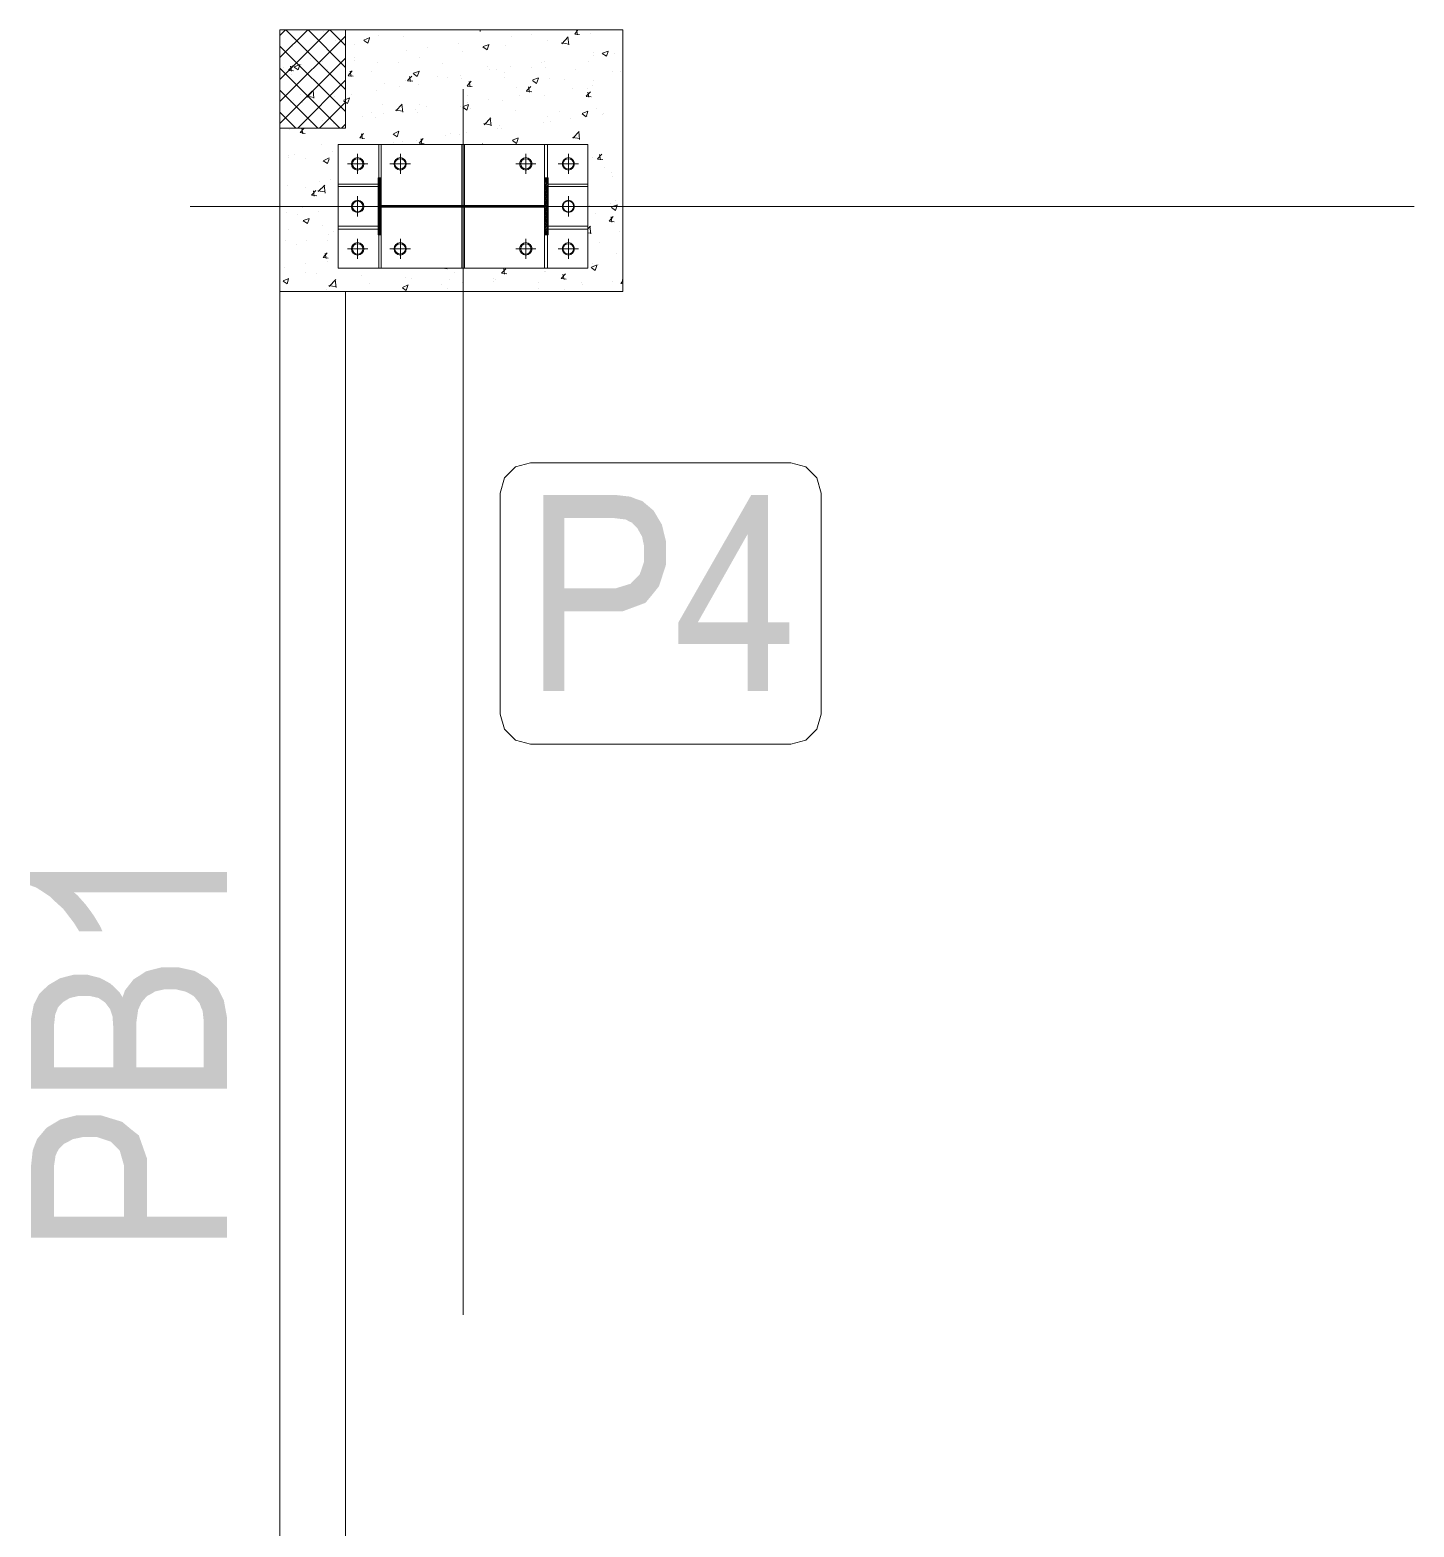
# Model space of a CAD drawing. Header units: millimetres. Extents: x 51.5 to 74.8, y 0.8 to 17.2.
# Drawn here: x 52.783 to 53.337, y 11.505 to 12.105 of the extents above; entities that cross this region are included whole.
import ezdxf

# ---------------------------------------------------------------- set-up
doc = ezdxf.new("R2010")
doc.units = ezdxf.units.MM
doc.layers.add('PDF_Geomertry', color=7, linetype='Continuous')
doc.layers.add('PDF_Solid Fills', color=7, linetype='Continuous')

msp = doc.modelspace()

# ---------------------------------------------------------------- hatches: boundary and pattern name
at = {"layer": 'PDF_Solid Fills', "transparency": 33554559}
h = msp.add_hatch(color=256, dxfattribs=at)
h.paths.add_polyline_path([(52.98871, 11.83995), (52.98871, 11.91842), (53.01301, 11.91842), (53.01732, 11.91842), (53.02357, 11.91772), (53.02565, 11.91689), (53.02843, 11.91592), (53.03288, 11.91217), (53.03454, 11.90939), (53.03621, 11.90661), (53.03788, 11.89981), (53.03788, 11.89578), (53.03788, 11.8905), (53.0351, 11.88189), (53.03246, 11.87856), (53.02968, 11.87522), (53.02038, 11.87175), (53.01371, 11.87175), (52.99718, 11.87175), (52.99718, 11.83995)])
h.paths.add_polyline_path([(52.99718, 11.88106), (53.01399, 11.88106), (53.01788, 11.88106), (53.02371, 11.88286), (53.02551, 11.88467), (53.02732, 11.88647), (53.02913, 11.89175), (53.02913, 11.89536), (53.02913, 11.89772), (53.02829, 11.90175), (53.02732, 11.90342), (53.02649, 11.90495), (53.02426, 11.90731), (53.02301, 11.90786), (53.02176, 11.90856), (53.01718, 11.90911), (53.01385, 11.90911), (52.99718, 11.90911)])
h = msp.add_hatch(color=256, dxfattribs=at)
h.paths.add_polyline_path([(53.07065, 11.83995), (53.07065, 11.8587), (53.04288, 11.8587), (53.04288, 11.86745), (53.07204, 11.91842), (53.07871, 11.91842), (53.07871, 11.86745), (53.08732, 11.86745), (53.08732, 11.8587), (53.07871, 11.8587), (53.07871, 11.83995)])
h.paths.add_polyline_path([(53.07065, 11.86745), (53.07065, 11.90286), (53.05065, 11.86745)])
msp.add_hatch(color=256, dxfattribs=at).paths.add_polyline_path([(52.86204, 11.76745), (52.86204, 11.75939), (52.80065, 11.75939), (52.80218, 11.75814), (52.80551, 11.75439), (52.80718, 11.75217), (52.80885, 11.74981), (52.81135, 11.74564), (52.81218, 11.7437), (52.80288, 11.7437), (52.80093, 11.74689), (52.79649, 11.75272), (52.79371, 11.75522), (52.79107, 11.75772), (52.78579, 11.7612), (52.78315, 11.76217), (52.78315, 11.76745)])
h = msp.add_hatch(color=256, dxfattribs=at)
h.paths.add_polyline_path([(52.86204, 11.68078), (52.78357, 11.68078), (52.78357, 11.70495), (52.78357, 11.70856), (52.78468, 11.71439), (52.78579, 11.71647), (52.7869, 11.7187), (52.79051, 11.72217), (52.79288, 11.72356), (52.79524, 11.72495), (52.80065, 11.72634), (52.80357, 11.72634), (52.80621, 11.72634), (52.81107, 11.72509), (52.81329, 11.72397), (52.81551, 11.72272), (52.81899, 11.71939), (52.82024, 11.71731), (52.82121, 11.72008), (52.82468, 11.72453), (52.82718, 11.72606), (52.82968, 11.72772), (52.83565, 11.72925), (52.83926, 11.72925), (52.84288, 11.72925), (52.84913, 11.72786), (52.85176, 11.72634), (52.8544, 11.72495), (52.85829, 11.72106), (52.85954, 11.71856), (52.86079, 11.7162), (52.86204, 11.70939), (52.86204, 11.70522)])
h.paths.add_polyline_path([(52.85274, 11.68925), (52.85274, 11.70522), (52.85274, 11.70786), (52.85232, 11.71189), (52.85176, 11.71314), (52.85107, 11.71495), (52.84885, 11.71772), (52.84718, 11.7187), (52.84565, 11.71953), (52.84163, 11.7205), (52.83926, 11.7205), (52.83704, 11.7205), (52.83329, 11.71967), (52.83176, 11.7187), (52.8301, 11.71786), (52.82788, 11.71536), (52.82718, 11.71384), (52.82649, 11.71231), (52.82579, 11.70745), (52.82579, 11.70411), (52.82579, 11.68925)])
h.paths.add_polyline_path([(52.81649, 11.68925), (52.81649, 11.70314), (52.81649, 11.70592), (52.81621, 11.70981), (52.81579, 11.71092), (52.81524, 11.71259), (52.81329, 11.71522), (52.81204, 11.71606), (52.81065, 11.71703), (52.80704, 11.71786), (52.80482, 11.71786), (52.80274, 11.71786), (52.79913, 11.71703), (52.79774, 11.7162), (52.79635, 11.71536), (52.7944, 11.71328), (52.79385, 11.71189), (52.79329, 11.7105), (52.79274, 11.70564), (52.79274, 11.70217), (52.79274, 11.68925)])
h = msp.add_hatch(color=256, dxfattribs=at)
h.paths.add_polyline_path([(52.86204, 11.62106), (52.78357, 11.62106), (52.78357, 11.64522), (52.78357, 11.64953), (52.78426, 11.65592), (52.78496, 11.65786), (52.78607, 11.66064), (52.78982, 11.66509), (52.7926, 11.66675), (52.79538, 11.66842), (52.80204, 11.67009), (52.80607, 11.67009), (52.81149, 11.67009), (52.8201, 11.66745), (52.82343, 11.66467), (52.82676, 11.66203), (52.8301, 11.65259), (52.8301, 11.64606), (52.8301, 11.62953), (52.86204, 11.62953)])
h.paths.add_polyline_path([(52.82079, 11.62953), (52.82079, 11.6462), (52.82079, 11.65009), (52.81913, 11.65592), (52.81732, 11.65772), (52.81551, 11.65953), (52.8101, 11.66134), (52.80649, 11.66134), (52.80426, 11.66134), (52.80024, 11.6605), (52.79857, 11.65953), (52.7969, 11.6587), (52.79468, 11.65647), (52.79399, 11.65522), (52.79343, 11.65397), (52.79274, 11.64939), (52.79274, 11.64606), (52.79274, 11.62953)])

# ---------------------------------------------------------------- linework, layer by layer
at = {"layer": 'PDF_Geomertry', "lineweight": 0}
for points in [[(52.90954, 12.10453), (52.88329, 12.10453), (52.88329, 12.06522), (52.90954, 12.06522), (52.90954, 12.10453)], [(52.88329, 11.99981), (52.88329, 12.10453), (53.02065, 12.10453), (53.02065, 11.99981), (52.88329, 11.99981)], [(52.88329, 12.10161), (52.88329, 12.10161), (52.88329, 12.10161)], [(52.88329, 12.10078), (52.88329, 12.10078), (52.88329, 12.10078), (52.88329, 12.10078)], [(52.88371, 12.10453), (52.88371, 12.10453), (52.88371, 12.10453)], [(52.89399, 12.10453), (52.89399, 12.10453), (52.89399, 12.10453), (52.89399, 12.10453)], [(52.90663, 12.10453), (52.90663, 12.10453), (52.90663, 12.10453)], [(52.91065, 12.10453), (52.91065, 12.10453), (52.91065, 12.10453), (52.91065, 12.10453)], [(52.92538, 12.10453), (52.92538, 12.10453), (52.92538, 12.10453)], [(52.92718, 12.10453), (52.92718, 12.10453), (52.92718, 12.10453), (52.92718, 12.10453)], [(52.92968, 12.10453), (52.92968, 12.10453), (52.92968, 12.10453)], [(52.9394, 12.10453), (52.9394, 12.10453), (52.9394, 12.10453)], [(52.94371, 12.10453), (52.94371, 12.10453), (52.94371, 12.10453), (52.94371, 12.10453)], [(52.95274, 12.10453), (52.95274, 12.10453), (52.95274, 12.10453), (52.95274, 12.10453)], [(52.96024, 12.10453), (52.96024, 12.10453), (52.96024, 12.10453), (52.96024, 12.10453)], [(52.97565, 12.10453), (52.97565, 12.10453), (52.97565, 12.10453), (52.97565, 12.10453)], [(52.9769, 12.10453), (52.9769, 12.10453), (52.9769, 12.10453), (52.9769, 12.10453)], [(52.98135, 12.10453), (52.98135, 12.10453), (52.98135, 12.10453)], [(52.99343, 12.10453), (52.99343, 12.10453), (52.99343, 12.10453), (52.99343, 12.10453)], [(52.99649, 12.10453), (52.99649, 12.10453), (52.99649, 12.10453)], [(52.99871, 12.10453), (52.99871, 12.10453), (52.99871, 12.10453), (52.99871, 12.10453)], [(53.00996, 12.10453), (53.00996, 12.10453), (53.00996, 12.10453), (53.00996, 12.10453)], [(53.02065, 12.09578), (53.02065, 12.09578), (53.02065, 12.09578)], [(52.88329, 12.08967), (52.88329, 12.08967), (52.88329, 12.08967)], [(52.88329, 12.0837), (52.88329, 12.0837), (52.88329, 12.0837), (52.88329, 12.0837)], [(53.02065, 12.08717), (53.02065, 12.08717), (53.02065, 12.08717)], [(53.02065, 12.08384), (53.02065, 12.08384), (53.02065, 12.08384)], [(52.88329, 12.07967), (52.88329, 12.07967), (52.88329, 12.07967)], [(52.88329, 12.07759), (52.88329, 12.07759), (52.88329, 12.07759)], [(52.88329, 12.06911), (52.88329, 12.06911), (52.88329, 12.06911), (52.88329, 12.06911)], [(52.88329, 12.06259), (52.88329, 12.06259), (52.88329, 12.06259)], [(52.90663, 12.00911), (53.00663, 12.00911), (53.00663, 12.0587), (52.90663, 12.0587), (52.90663, 12.00911)], [(52.90774, 12.0587), (52.90774, 12.0587), (52.90774, 12.0587), (52.90774, 12.0587)], [(52.92385, 12.04536), (52.92385, 12.0587), (52.92288, 12.0587), (52.92288, 12.04536), (52.92385, 12.04536)], [(52.94982, 12.0587), (52.94982, 12.0587), (52.94982, 12.0587)], [(52.95607, 12.03425), (52.95607, 12.0587), (52.95718, 12.0587), (52.95718, 12.03425), (52.95607, 12.03425)], [(52.96385, 12.0587), (52.96385, 12.0587), (52.96385, 12.0587), (52.96385, 12.0587)], [(52.98926, 12.04536), (52.98926, 12.0587), (52.99038, 12.0587), (52.99038, 12.04536), (52.98926, 12.04536)], [(52.99176, 12.0587), (52.99176, 12.0587), (52.99176, 12.0587)], [(53.00579, 12.0587), (53.00579, 12.0587), (53.00579, 12.0587)], [(53.00663, 12.058), (53.00663, 12.058), (53.00663, 12.058)], [(52.90663, 12.05425), (52.90663, 12.05425), (52.90663, 12.05425)], [(53.00663, 12.05509), (53.00663, 12.05509), (53.00663, 12.05509), (53.00663, 12.05509)], [(52.88329, 12.048), (52.88329, 12.048), (52.88329, 12.048)], [(53.00663, 12.04856), (53.00663, 12.04856), (53.00663, 12.04856), (53.00663, 12.04856)], [(53.00663, 12.04606), (53.00663, 12.04606), (53.00663, 12.04606)], [(52.88329, 12.04175), (52.88329, 12.04175), (52.88329, 12.04175)], [(52.88329, 12.04147), (52.88329, 12.04147), (52.88329, 12.04147), (52.88329, 12.04147)], [(52.90663, 12.04189), (52.9226, 12.04189), (52.9226, 12.04286), (52.90663, 12.04286), (52.90663, 12.04189)], [(52.92385, 12.02245), (52.9226, 12.02245), (52.9226, 12.04536), (52.92385, 12.04536), (52.92385, 12.02245)], [(52.98926, 12.02245), (52.99065, 12.02245), (52.99065, 12.04536), (52.98926, 12.04536), (52.98926, 12.02245)], [(53.00663, 12.04189), (52.99065, 12.04189), (52.99065, 12.04286), (53.00663, 12.04286), (53.00663, 12.04189)], [(53.00663, 12.04328), (53.00663, 12.04328), (53.00663, 12.04328)], [(52.88329, 12.03745), (52.88329, 12.03745), (52.88329, 12.03745), (52.88329, 12.03745)], [(52.92385, 12.03356), (52.98926, 12.03356), (52.98926, 12.03425), (52.92385, 12.03425), (52.92385, 12.03356)], [(52.95607, 12.03356), (52.95607, 12.00911), (52.95718, 12.00911), (52.95718, 12.03356), (52.95607, 12.03356)], [(53.00663, 12.03786), (53.00663, 12.03786), (53.00663, 12.03786), (53.00663, 12.03786)], [(53.00663, 12.03411), (53.00663, 12.03411), (53.00663, 12.03411)], [(53.00663, 12.03397), (53.00663, 12.03397), (53.00663, 12.03397)], [(53.02065, 12.03592), (53.02065, 12.03592), (53.02065, 12.03592)], [(52.88329, 12.02981), (52.88329, 12.02981), (52.88329, 12.02981)], [(52.90663, 12.03286), (52.90663, 12.03286), (52.90663, 12.03286)], [(53.00663, 12.03272), (53.00663, 12.03272), (53.00663, 12.03272), (53.00663, 12.03272)], [(52.88329, 12.02689), (52.88329, 12.02689), (52.88329, 12.02689), (52.88329, 12.02689)], [(52.90663, 12.02592), (52.9226, 12.02592), (52.9226, 12.02481), (52.90663, 12.02481), (52.90663, 12.02592)], [(52.90663, 12.02272), (52.90663, 12.02272), (52.90663, 12.02272)], [(52.92385, 12.02245), (52.92385, 12.00911), (52.92288, 12.00911), (52.92288, 12.02245), (52.92385, 12.02245)], [(52.98926, 12.02245), (52.98926, 12.00911), (52.99038, 12.00911), (52.99038, 12.02245), (52.98926, 12.02245)], [(53.00663, 12.02592), (52.99065, 12.02592), (52.99065, 12.02481), (53.00663, 12.02481), (53.00663, 12.02592)], [(53.00663, 12.02717), (53.00663, 12.02717), (53.00663, 12.02717), (53.00663, 12.02717)], [(53.00663, 12.02217), (53.00663, 12.02217), (53.00663, 12.02217), (53.00663, 12.02217)], [(53.00663, 12.02217), (53.00663, 12.02217), (53.00663, 12.02217), (53.00663, 12.02217)], [(52.88329, 12.0205), (52.88329, 12.0205), (52.88329, 12.0205)], [(52.88329, 12.01786), (52.88329, 12.01786), (52.88329, 12.01786), (52.88329, 12.01786)], [(52.88329, 12.01634), (52.88329, 12.01634), (52.88329, 12.01634)], [(53.00663, 12.01634), (53.00663, 12.01634), (53.00663, 12.01634), (53.00663, 12.01634)], [(53.00663, 12.01286), (53.00663, 12.01286), (53.00663, 12.01286), (53.00663, 12.01286)], [(53.00663, 12.01161), (53.00663, 12.01161), (53.00663, 12.01161)], [(52.88329, 12.00578), (52.88329, 12.00578), (52.88329, 12.00578), (52.88329, 12.00578)], [(52.91121, 12.00911), (52.91121, 12.00911), (52.91121, 12.00911)], [(52.91871, 12.00911), (52.91871, 12.00911), (52.91871, 12.00911), (52.91871, 12.00911)], [(52.92718, 12.00911), (52.92718, 12.00911), (52.92718, 12.00911)], [(52.92788, 12.00911), (52.92788, 12.00911), (52.92788, 12.00911)], [(52.94176, 12.00911), (52.94176, 12.00911), (52.94176, 12.00911), (52.94176, 12.00911)], [(52.9444, 12.00911), (52.9444, 12.00911), (52.9444, 12.00911)], [(52.96093, 12.00911), (52.96093, 12.00911), (52.96093, 12.00911)], [(52.96468, 12.00911), (52.96468, 12.00911), (52.96468, 12.00911), (52.96468, 12.00911)], [(52.97746, 12.00911), (52.97746, 12.00911), (52.97746, 12.00911)], [(52.98315, 12.00911), (52.98315, 12.00911), (52.98315, 12.00911)], [(52.98774, 12.00911), (52.98774, 12.00911), (52.98774, 12.00911), (52.98774, 12.00911)], [(52.99413, 12.00911), (52.99413, 12.00911), (52.99413, 12.00911)], [(52.99843, 12.00911), (52.99843, 12.00911), (52.99843, 12.00911)], [(52.88704, 11.99981), (52.88704, 11.99981), (52.88704, 11.99981)], [(52.90107, 11.99981), (52.90107, 11.99981), (52.90107, 11.99981)], [(52.9151, 11.99981), (52.9151, 11.99981), (52.9151, 11.99981), (52.9151, 11.99981)], [(52.92801, 11.99981), (52.92801, 11.99981), (52.92801, 11.99981)], [(52.94301, 11.99981), (52.94301, 11.99981), (52.94301, 11.99981)], [(52.9519, 11.99981), (52.9519, 11.99981), (52.9519, 11.99981)], [(52.95704, 11.99981), (52.95704, 11.99981), (52.95704, 11.99981), (52.95704, 11.99981)], [(52.97482, 11.99981), (52.97482, 11.99981), (52.97482, 11.99981)], [(52.99913, 11.99981), (52.99913, 11.99981), (52.99913, 11.99981)], [(53.01315, 11.99981), (53.01315, 11.99981), (53.01315, 11.99981), (53.01315, 11.99981)], [(53.01885, 11.99981), (53.01885, 11.99981), (53.01885, 11.99981)], [(52.98357, 11.9312), (53.08788, 11.9312), (53.09385, 11.92967), (53.09829, 11.92522), (53.09996, 11.91911), (53.09996, 11.83064), (53.09829, 11.82467), (53.09385, 11.82022), (53.08788, 11.8187), (52.98357, 11.8187), (52.9776, 11.82022), (52.97315, 11.82467), (52.97149, 11.83064), (52.97149, 11.91911), (52.97315, 11.92522), (52.9776, 11.92967), (52.98357, 11.9312)]]:
    msp.add_lwpolyline(points, close=True, dxfattribs=at)
for points in [[(52.90315, 12.10453), (52.88329, 12.08467)], [(52.8944, 12.10453), (52.88329, 12.09356)], [(52.88551, 12.10453), (52.88329, 12.10231)], [(52.90954, 12.10203), (52.88329, 12.07592)], [(52.88565, 12.10453), (52.90954, 12.08064)], [(52.89454, 12.10453), (52.90954, 12.08953)], [(52.89732, 12.10453), (52.89732, 12.10453)], [(52.90079, 12.10384), (52.90079, 12.10384)], [(52.90329, 12.10453), (52.90954, 12.09828)], [(52.90565, 12.10022), (52.90565, 12.10022)], [(52.9169, 12.1005), (52.91926, 12.10147)], [(52.9169, 12.10036), (52.91843, 12.09925), (52.91913, 12.1012)], [(52.92274, 12.10245), (52.92274, 12.10245)], [(52.9326, 12.10189), (52.9326, 12.10189)], [(52.95329, 12.10453), (52.95329, 12.10453)], [(52.96274, 12.10453), (52.96357, 12.10439)], [(52.96343, 12.10397), (52.96343, 12.10453)], [(52.97593, 12.10175), (52.97593, 12.10175)], [(52.98413, 12.10286), (52.98413, 12.10286)], [(52.99024, 12.1005), (52.99024, 12.1005)], [(52.99538, 12.10453), (52.99538, 12.10453)], [(52.99621, 12.09897), (52.99871, 12.10175)], [(52.99899, 12.09856), (52.99857, 12.10175)], [(53.00329, 12.10272), (53.00135, 12.10286), (53.0026, 12.10453)], [(53.00246, 12.10259), (53.00204, 12.10453)], [(53.00746, 12.103), (53.00746, 12.103)], [(52.88329, 12.098), (52.90954, 12.07189)], [(52.88329, 12.09384), (52.88329, 12.09384)], [(52.88843, 12.09772), (52.88843, 12.09772)], [(52.89385, 12.09522), (52.89385, 12.09522)], [(52.91301, 12.09356), (52.91301, 12.09356)], [(52.91315, 12.09856), (52.91315, 12.09856)], [(52.93399, 12.09634), (52.93399, 12.09634)], [(52.93913, 12.09356), (52.93913, 12.09356)], [(52.94232, 12.09731), (52.94232, 12.09731)], [(52.95482, 12.09897), (52.95482, 12.09897)], [(52.95635, 12.09606), (52.95635, 12.09606)], [(52.96454, 12.09772), (52.96621, 12.09661), (52.9669, 12.09856)], [(52.96468, 12.09786), (52.96704, 12.0987)], [(52.97343, 12.09842), (52.97343, 12.09842)], [(52.99607, 12.09939), (52.99899, 12.09884)], [(53.00871, 12.09536), (53.00871, 12.09536)], [(53.00899, 12.09425), (53.00899, 12.09425)], [(53.01232, 12.09508), (53.01399, 12.09397), (53.01468, 12.09592)], [(53.01246, 12.09522), (53.01468, 12.09606)], [(53.01732, 12.09522), (53.01732, 12.09522)], [(52.90954, 12.09328), (52.88329, 12.06703)], [(52.88329, 12.09022), (52.88329, 12.09022)], [(52.88329, 12.08925), (52.90732, 12.06522)], [(52.88454, 12.08939), (52.88454, 12.08939)], [(52.88676, 12.08842), (52.88843, 12.09022)], [(52.88676, 12.08828), (52.88871, 12.08814)], [(52.88788, 12.088), (52.88746, 12.09009)], [(52.88899, 12.08981), (52.89135, 12.09064)], [(52.88899, 12.08967), (52.89051, 12.08856), (52.89121, 12.0905)], [(52.89204, 12.09078), (52.89204, 12.09078)], [(52.89538, 12.09314), (52.89538, 12.09314)], [(52.90038, 12.09189), (52.90038, 12.09189)], [(52.90232, 12.0887), (52.90232, 12.0887)], [(52.90524, 12.08911), (52.90524, 12.08911)], [(52.91065, 12.08634), (52.91218, 12.08814)], [(52.91176, 12.08592), (52.91135, 12.088)], [(52.91301, 12.09231), (52.91301, 12.09231)], [(52.9201, 12.08786), (52.9201, 12.08786)], [(52.92232, 12.09147), (52.92232, 12.09147)], [(52.93079, 12.09161), (52.93079, 12.09161)], [(52.93663, 12.08703), (52.93829, 12.08592), (52.93899, 12.08786)], [(52.93676, 12.08717), (52.93913, 12.088)], [(52.94857, 12.09092), (52.94857, 12.09092)], [(52.96635, 12.09009), (52.96635, 12.09009)], [(52.96718, 12.0887), (52.96718, 12.0887)], [(52.96996, 12.0887), (52.96996, 12.0887)], [(52.97551, 12.08981), (52.97551, 12.08981)], [(52.98399, 12.08939), (52.98399, 12.08939)], [(52.98801, 12.09147), (52.98801, 12.09147)], [(52.98926, 12.09203), (52.98926, 12.09203)], [(52.98982, 12.08953), (52.98982, 12.08953)], [(53.00176, 12.08856), (53.00176, 12.08856)], [(53.00704, 12.09203), (53.00704, 12.09203)], [(53.01663, 12.088), (53.01663, 12.088)], [(53.01954, 12.08786), (53.01954, 12.08786)], [(52.88329, 12.083), (52.88329, 12.083)], [(52.88801, 12.08661), (52.88801, 12.08661)], [(52.90954, 12.08439), (52.89038, 12.06522)], [(52.91065, 12.0862), (52.9126, 12.08606)], [(52.92524, 12.08314), (52.92524, 12.08314)], [(52.93121, 12.08203), (52.93121, 12.08203)], [(52.93357, 12.08425), (52.93357, 12.08425)], [(52.9344, 12.08425), (52.93607, 12.08606)], [(52.9344, 12.08411), (52.93649, 12.08397)], [(52.93551, 12.08384), (52.9351, 12.08592)], [(52.93788, 12.08717), (52.93788, 12.08717)], [(52.93871, 12.08259), (52.93871, 12.08259)], [(52.94621, 12.08592), (52.94621, 12.08592)], [(52.95051, 12.08536), (52.95051, 12.08536)], [(52.95551, 12.08634), (52.95551, 12.08634)], [(52.95593, 12.08495), (52.95593, 12.08495)], [(52.95829, 12.08217), (52.95982, 12.08397)], [(52.95829, 12.08203), (52.96024, 12.08189)], [(52.9594, 12.08175), (52.95899, 12.08384)], [(52.97301, 12.08731), (52.97301, 12.08731)], [(52.97329, 12.08564), (52.97329, 12.08564)], [(52.98204, 12.08009), (52.98371, 12.08189)], [(52.98315, 12.07967), (52.98288, 12.08175)], [(52.9844, 12.08425), (52.98607, 12.08314), (52.98676, 12.08522)], [(52.98454, 12.08453), (52.98676, 12.08536)], [(52.99107, 12.08495), (52.99107, 12.08495)], [(52.99732, 12.08467), (52.99732, 12.08467)], [(53.00857, 12.08217), (53.00857, 12.08217)], [(53.00871, 12.08411), (53.00871, 12.08411)], [(53.02065, 12.08439), (53.02065, 12.08439)], [(52.88329, 12.08036), (52.89843, 12.06522)], [(52.88329, 12.07759), (52.88329, 12.07759)], [(52.8876, 12.0755), (52.8876, 12.0755)], [(52.88871, 12.0762), (52.88871, 12.0762)], [(52.89163, 12.0787), (52.89163, 12.0787)], [(52.89399, 12.078), (52.89704, 12.07745)], [(52.89413, 12.07759), (52.89676, 12.08036)], [(52.8969, 12.07717), (52.89663, 12.08036)], [(52.90954, 12.07564), (52.89913, 12.06522)], [(52.90426, 12.08036), (52.90426, 12.08036)], [(52.90496, 12.078), (52.90496, 12.078)], [(52.90649, 12.0755), (52.90649, 12.0755)], [(52.90871, 12.0762), (52.91038, 12.07509), (52.91107, 12.07717)], [(52.90885, 12.07647), (52.91121, 12.07731)], [(52.91176, 12.0787), (52.91176, 12.0787)], [(52.9219, 12.08036), (52.9219, 12.08036)], [(52.95663, 11.59022), (52.95663, 12.08078)], [(52.95843, 12.07564), (52.95843, 12.07564)], [(52.95857, 12.07814), (52.95857, 12.07814)], [(52.96676, 12.07661), (52.96676, 12.07661)], [(52.9726, 12.07634), (52.9726, 12.07634)], [(52.97788, 12.08133), (52.97788, 12.08133)], [(52.97926, 12.07828), (52.97926, 12.07828)], [(52.98204, 12.07995), (52.98413, 12.07981)], [(52.9894, 12.07842), (52.9894, 12.07842)], [(53.00024, 12.08106), (53.00024, 12.08106)], [(53.00593, 12.078), (53.0076, 12.07981)], [(53.00593, 12.07786), (53.00788, 12.07772)], [(53.00663, 12.08092), (53.00663, 12.08092)], [(53.00704, 12.07759), (53.00663, 12.07967)], [(53.02065, 12.07661), (53.02065, 12.07661)], [(52.88329, 12.07231), (52.88329, 12.07231)], [(52.88329, 12.07161), (52.88968, 12.06522)], [(52.89246, 12.07536), (52.89246, 12.07536)], [(52.91649, 12.07008), (52.91649, 12.07008)], [(52.91982, 12.07147), (52.91982, 12.07147)], [(52.92426, 12.07467), (52.92426, 12.07467)], [(52.92482, 12.0712), (52.92482, 12.0712)], [(52.92954, 12.07245), (52.93246, 12.07203)], [(52.92968, 12.07217), (52.93218, 12.07481)], [(52.93246, 12.07161), (52.93204, 12.07481)], [(52.93746, 12.07286), (52.93746, 12.07286)], [(52.93829, 12.07147), (52.93829, 12.07147)], [(52.93913, 12.07481), (52.93913, 12.07481)], [(52.9419, 12.07397), (52.9419, 12.07397)], [(52.95565, 12.07397), (52.95565, 12.07397)], [(52.95649, 12.07356), (52.95815, 12.07245), (52.95885, 12.07453)], [(52.95663, 12.07384), (52.95885, 12.07467)], [(52.95968, 12.07328), (52.95968, 12.07328)], [(52.97746, 12.07245), (52.97746, 12.07245)], [(52.99051, 12.06981), (52.99051, 12.06981)], [(52.9951, 12.07175), (52.9951, 12.07175)], [(53.00426, 12.07106), (53.00663, 12.07203)], [(53.00426, 12.07092), (53.00593, 12.06981), (53.00663, 12.07189)], [(53.00635, 12.06981), (53.00635, 12.06981)], [(53.00996, 12.07314), (53.00996, 12.07314)], [(53.01246, 12.07078), (53.01246, 12.07078)], [(53.01288, 12.07092), (53.01288, 12.07092)], [(53.02065, 12.07175), (53.02065, 12.07175)], [(52.88329, 12.06564), (52.88329, 12.06564)], [(52.88718, 12.06453), (52.88718, 12.06453)], [(52.89343, 12.06314), (52.89135, 12.06342), (52.89301, 12.06522)], [(52.89246, 12.063), (52.89204, 12.06509)], [(52.89551, 12.06731), (52.89551, 12.06731)], [(52.90038, 12.06814), (52.90038, 12.06814)], [(52.90454, 12.06703), (52.90454, 12.06703)], [(52.90954, 12.06675), (52.90788, 12.06522)], [(52.92149, 12.06939), (52.92149, 12.06939)], [(52.92857, 12.06286), (52.93024, 12.06175), (52.93093, 12.06384)], [(52.92871, 12.063), (52.93093, 12.06397)], [(52.95801, 12.06356), (52.95801, 12.06356)], [(52.96496, 12.06703), (52.96788, 12.06647)], [(52.9651, 12.06661), (52.96774, 12.06939)], [(52.96788, 12.0662), (52.96746, 12.06939)], [(52.97051, 12.06522), (52.97051, 12.06522)], [(52.97121, 12.06647), (52.97121, 12.06647)], [(52.97218, 12.06522), (52.97218, 12.06522)], [(52.98899, 12.06731), (52.98899, 12.06731)], [(52.99149, 12.068), (52.99149, 12.068)], [(52.99982, 12.06911), (52.99982, 12.06911)], [(53.00051, 12.0612), (53.00315, 12.06384)], [(53.00329, 12.06064), (53.00301, 12.06384)], [(52.88329, 12.06147), (52.88329, 12.06147)], [(52.88329, 12.05856), (52.88329, 12.05856)], [(52.89996, 12.05856), (52.89996, 12.05856)], [(52.91051, 12.0587), (52.91051, 12.0587)], [(52.91718, 12.06106), (52.91524, 12.06134), (52.91676, 12.06314)], [(52.91635, 12.06092), (52.91593, 12.063)], [(52.92149, 12.0587), (52.92149, 12.0587)], [(52.92176, 12.0587), (52.92176, 12.0587)], [(52.92871, 12.05967), (52.92871, 12.05967)], [(52.93246, 12.05981), (52.93246, 12.05981)], [(52.93579, 12.0587), (52.93579, 12.0587)], [(52.93788, 12.06036), (52.93788, 12.06036)], [(52.94107, 12.05897), (52.93899, 12.05925), (52.94065, 12.06106)], [(52.9401, 12.05884), (52.93982, 12.06092)], [(52.94968, 12.06245), (52.94968, 12.06245)], [(52.95176, 12.06314), (52.95176, 12.06314)], [(52.95524, 12.06286), (52.95524, 12.06286)], [(52.96357, 12.0587), (52.96357, 12.05884)], [(52.96426, 12.0587), (52.96454, 12.05897)], [(52.97635, 12.06036), (52.97871, 12.06134)], [(52.97635, 12.06022), (52.97801, 12.05911), (52.97871, 12.06106)], [(52.97788, 12.0587), (52.97788, 12.0587)], [(53.00038, 12.06147), (53.00343, 12.06106)], [(53.00593, 12.05884), (53.00593, 12.05884)], [(53.02065, 12.05981), (53.02065, 12.05981)], [(52.88329, 12.0537), (52.88329, 12.0537)], [(52.88676, 12.05425), (52.88676, 12.05425)], [(52.88676, 12.05342), (52.88676, 12.05342)], [(52.88926, 12.05481), (52.88926, 12.05481)], [(52.89371, 12.05314), (52.89371, 12.05314)], [(52.90065, 12.05217), (52.90232, 12.05106), (52.90301, 12.053)], [(52.90079, 12.05231), (52.90301, 12.05328)], [(52.90413, 12.05592), (52.90413, 12.05592)], [(52.90663, 12.05675), (52.90663, 12.05675)], [(52.9144, 12.04689), (52.9144, 12.05495)], [(52.93149, 12.04689), (52.93149, 12.05495)], [(52.98176, 12.04689), (52.98176, 12.05495)], [(52.99885, 12.04689), (52.99885, 12.05495)], [(53.00663, 12.05384), (53.00663, 12.05384)], [(53.00857, 12.05328), (53.00857, 12.05328)], [(53.01051, 12.053), (53.01218, 12.05481)], [(53.01051, 12.05286), (53.0126, 12.05272)], [(53.01163, 12.05259), (53.01121, 12.05467)], [(52.88329, 12.05078), (52.88329, 12.05078)], [(52.91038, 12.05092), (52.91843, 12.05092)], [(52.92732, 12.05092), (52.93551, 12.05092)], [(52.98579, 12.05092), (52.97774, 12.05092)], [(53.00288, 12.05092), (52.99468, 12.05092)], [(53.01343, 12.04953), (53.01343, 12.04953)], [(53.01593, 12.04731), (53.01593, 12.04731)], [(53.01649, 12.04592), (53.01649, 12.04592)], [(52.88329, 12.04009), (52.88329, 12.04009)], [(52.88649, 12.04245), (52.88649, 12.04245)], [(52.89343, 12.04161), (52.89343, 12.04161)], [(52.89801, 12.03814), (52.89593, 12.03842), (52.8976, 12.04022)], [(52.89704, 12.038), (52.89676, 12.04009)], [(52.89843, 12.04009), (52.90135, 12.03967)], [(52.89857, 12.03981), (52.90121, 12.04245)], [(52.89899, 12.04383), (52.89899, 12.04383)], [(52.90135, 12.03925), (52.90093, 12.04245)], [(52.90371, 12.04481), (52.90371, 12.04481)], [(52.90663, 12.0437), (52.90663, 12.0437)], [(52.9226, 12.04453), (52.92343, 12.04536)], [(52.9226, 12.04509), (52.92288, 12.04536)], [(52.9226, 12.04397), (52.92385, 12.04522)], [(52.9226, 12.04328), (52.92385, 12.04467)], [(52.9226, 12.04272), (52.92385, 12.04411)], [(52.9226, 12.04217), (52.92385, 12.04342)], [(52.9226, 12.04161), (52.92385, 12.04286)], [(52.9226, 12.04106), (52.92385, 12.04231)], [(52.9226, 12.04036), (52.92385, 12.04175)], [(52.9226, 12.03981), (52.92385, 12.0412)], [(52.9226, 12.03925), (52.92385, 12.0405)], [(52.9226, 12.0387), (52.92385, 12.03995)], [(52.98926, 12.04425), (52.99038, 12.04536)], [(52.98926, 12.04481), (52.98982, 12.04536)], [(52.98926, 12.0437), (52.99065, 12.04495)], [(52.98926, 12.04314), (52.99065, 12.04439)], [(52.98926, 12.04245), (52.99065, 12.04383)], [(52.98926, 12.04189), (52.99065, 12.04328)], [(52.98926, 12.04134), (52.99065, 12.04259)], [(52.98926, 12.04078), (52.99065, 12.04203)], [(52.98926, 12.04022), (52.99065, 12.04147)], [(52.98926, 12.03953), (52.99065, 12.04092)], [(52.98926, 12.03897), (52.99065, 12.04036)], [(52.98926, 12.03842), (52.99065, 12.03967)], [(53.02065, 12.04495), (53.02065, 12.04495)], [(53.02065, 12.04217), (53.02065, 12.04217)], [(53.33746, 12.03384), (52.84732, 12.03384)], [(52.90329, 12.03384), (52.90329, 12.03384)], [(52.91038, 12.03384), (52.91843, 12.03384)], [(52.9144, 12.038), (52.9144, 12.02981)], [(52.9226, 12.038), (52.92385, 12.03939)], [(52.9226, 12.03745), (52.92385, 12.03884)], [(52.9226, 12.03689), (52.92385, 12.03814)], [(52.9226, 12.03634), (52.92385, 12.03759)], [(52.9226, 12.03564), (52.92385, 12.03703)], [(52.9226, 12.03509), (52.92385, 12.03647)], [(52.9226, 12.03453), (52.92385, 12.03578)], [(52.9226, 12.03397), (52.92385, 12.03522)], [(52.9226, 12.03342), (52.92385, 12.03467)], [(52.9226, 12.03217), (52.92385, 12.03356), (52.92468, 12.03425)], [(52.9226, 12.03272), (52.92385, 12.03411), (52.92413, 12.03425)], [(52.92454, 12.03356), (52.92524, 12.03425)], [(52.9251, 12.03356), (52.92593, 12.03425)], [(52.92565, 12.03356), (52.92649, 12.03425)], [(52.92621, 12.03356), (52.92704, 12.03425)], [(52.9269, 12.03356), (52.9276, 12.03425)], [(52.92746, 12.03356), (52.92815, 12.03425)], [(52.92801, 12.03356), (52.92885, 12.03425)], [(52.92857, 12.03356), (52.9294, 12.03425)], [(52.92926, 12.03356), (52.92996, 12.03425)], [(52.92982, 12.03356), (52.93051, 12.03425)], [(52.93038, 12.03356), (52.93121, 12.03425)], [(52.93093, 12.03356), (52.93176, 12.03425)], [(52.93149, 12.03356), (52.93232, 12.03425)], [(52.93218, 12.03356), (52.93288, 12.03425)], [(52.93274, 12.03356), (52.93357, 12.03425)], [(52.93329, 12.03356), (52.93413, 12.03425)], [(52.93385, 12.03356), (52.93468, 12.03425)], [(52.93454, 12.03356), (52.93524, 12.03425)], [(52.9351, 12.03356), (52.93579, 12.03425)], [(52.93565, 12.03356), (52.93649, 12.03425)], [(52.93621, 12.03356), (52.93704, 12.03425)], [(52.93676, 12.03356), (52.9376, 12.03425)], [(52.93746, 12.03356), (52.93815, 12.03425)], [(52.93801, 12.03356), (52.93885, 12.03425)], [(52.93857, 12.03356), (52.9394, 12.03425)], [(52.93913, 12.03356), (52.93996, 12.03425)], [(52.93982, 12.03356), (52.94051, 12.03425)], [(52.94038, 12.03356), (52.94121, 12.03425)], [(52.94093, 12.03356), (52.94176, 12.03425)], [(52.94149, 12.03356), (52.94232, 12.03425)], [(52.94218, 12.03356), (52.94288, 12.03425)], [(52.94274, 12.03356), (52.94343, 12.03425)], [(52.94329, 12.03356), (52.94413, 12.03425)], [(52.94385, 12.03356), (52.94468, 12.03425)], [(52.9444, 12.03356), (52.94524, 12.03425)], [(52.9451, 12.03356), (52.94579, 12.03425)], [(52.94565, 12.03356), (52.94649, 12.03425)], [(52.94621, 12.03356), (52.94704, 12.03425)], [(52.94676, 12.03356), (52.9476, 12.03425)], [(52.94746, 12.03356), (52.94815, 12.03425)], [(52.94801, 12.03356), (52.94871, 12.03425)], [(52.94857, 12.03356), (52.9494, 12.03425)], [(52.94913, 12.03356), (52.94996, 12.03425)], [(52.94982, 12.03356), (52.95051, 12.03425)], [(52.95038, 12.03356), (52.95107, 12.03425)], [(52.95093, 12.03356), (52.95176, 12.03425)], [(52.95149, 12.03356), (52.95232, 12.03425)], [(52.95204, 12.03356), (52.95288, 12.03425)], [(52.95274, 12.03356), (52.95343, 12.03425)], [(52.95329, 12.03356), (52.95413, 12.03425)], [(52.95385, 12.03356), (52.95468, 12.03425)], [(52.9544, 12.03356), (52.95524, 12.03425)], [(52.9551, 12.03356), (52.95579, 12.03425)], [(52.95565, 12.03356), (52.95635, 12.03425)], [(52.95621, 12.03356), (52.95704, 12.03425)], [(52.95676, 12.03356), (52.9576, 12.03425)], [(52.95746, 12.03356), (52.95815, 12.03425)], [(52.95801, 12.03356), (52.95871, 12.03425)], [(52.95857, 12.03356), (52.9594, 12.03425)], [(52.95913, 12.03356), (52.95996, 12.03425)], [(52.95968, 12.03356), (52.96051, 12.03425)], [(52.96038, 12.03356), (52.96107, 12.03425)], [(52.96093, 12.03356), (52.96176, 12.03425)], [(52.96149, 12.03356), (52.96232, 12.03425)], [(52.96204, 12.03356), (52.96288, 12.03425)], [(52.96274, 12.03356), (52.96343, 12.03425)], [(52.96329, 12.03356), (52.96399, 12.03425)], [(52.96385, 12.03356), (52.96468, 12.03425)], [(52.9644, 12.03356), (52.96524, 12.03425)], [(52.96496, 12.03356), (52.96579, 12.03425)], [(52.96565, 12.03356), (52.96635, 12.03425)], [(52.96621, 12.03356), (52.96704, 12.03425)], [(52.96676, 12.03356), (52.9676, 12.03425)], [(52.96732, 12.03356), (52.96815, 12.03425)], [(52.96801, 12.03356), (52.96871, 12.03425)], [(52.96857, 12.03356), (52.9694, 12.03425)], [(52.96913, 12.03356), (52.96996, 12.03425)], [(52.96968, 12.03356), (52.97051, 12.03425)], [(52.97038, 12.03356), (52.97107, 12.03425)], [(52.97093, 12.03356), (52.97163, 12.03425)], [(52.97149, 12.03356), (52.97232, 12.03425)], [(52.97204, 12.03356), (52.97288, 12.03425)], [(52.9726, 12.03356), (52.97343, 12.03425)], [(52.97329, 12.03356), (52.97399, 12.03425)], [(52.97385, 12.03356), (52.97468, 12.03425)], [(52.9744, 12.03356), (52.97524, 12.03425)], [(52.97496, 12.03356), (52.97579, 12.03425)], [(52.97565, 12.03356), (52.97635, 12.03425)], [(52.97621, 12.03356), (52.9769, 12.03425)], [(52.97676, 12.03356), (52.9776, 12.03425)], [(52.97732, 12.03356), (52.97815, 12.03425)], [(52.97801, 12.03356), (52.97871, 12.03425)], [(52.97857, 12.03356), (52.97926, 12.03425)], [(52.97913, 12.03356), (52.97996, 12.03425)], [(52.97968, 12.03356), (52.98051, 12.03425)], [(52.98024, 12.03356), (52.98107, 12.03425)], [(52.98093, 12.03356), (52.98163, 12.03425)], [(52.98149, 12.03356), (52.98232, 12.03425)], [(52.98204, 12.03356), (52.98288, 12.03425)], [(52.9826, 12.03356), (52.98343, 12.03425)], [(52.98329, 12.03356), (52.98399, 12.03425)], [(52.98385, 12.03356), (52.98454, 12.03425)], [(52.9844, 12.03356), (52.98524, 12.03425)], [(52.98496, 12.03356), (52.98579, 12.03425)], [(52.98551, 12.03356), (52.98635, 12.03425)], [(52.98621, 12.03356), (52.9869, 12.03425)], [(52.98676, 12.03356), (52.9876, 12.03425)], [(52.98732, 12.03356), (52.98815, 12.03425)], [(52.98788, 12.03356), (52.98871, 12.03425)], [(52.98857, 12.03356), (52.98926, 12.03425), (52.99065, 12.03564)], [(52.98913, 12.03356), (52.98926, 12.0337), (52.99065, 12.03495)], [(52.98926, 12.03786), (52.99065, 12.03911)], [(52.98926, 12.03717), (52.99065, 12.03856)], [(52.98926, 12.03661), (52.99065, 12.038)], [(52.98926, 12.03606), (52.99065, 12.03731)], [(52.98926, 12.0355), (52.99065, 12.03675)], [(52.98926, 12.03481), (52.99065, 12.0362)], [(52.98926, 12.03314), (52.99065, 12.03439)], [(52.98926, 12.03258), (52.99065, 12.03384)], [(53.00288, 12.03384), (52.99468, 12.03384)], [(52.99885, 12.038), (52.99885, 12.02981)], [(53.00718, 12.03411), (53.00718, 12.03411)], [(53.01551, 12.03522), (53.01551, 12.03522)], [(53.01607, 12.0337), (53.01843, 12.03453)], [(53.01607, 12.03342), (53.0176, 12.03231), (53.01829, 12.03439)], [(53.0176, 12.03634), (53.0176, 12.03634)], [(52.88329, 12.02925), (52.88329, 12.02925)], [(52.88607, 12.03134), (52.88607, 12.03134)], [(52.89024, 12.03078), (52.89024, 12.03078)], [(52.89232, 12.03328), (52.89232, 12.03328)], [(52.8926, 12.02828), (52.89496, 12.02911)], [(52.8926, 12.02814), (52.89426, 12.02703), (52.89496, 12.02897)], [(52.89857, 12.03189), (52.89857, 12.03189)], [(52.9226, 12.03161), (52.92385, 12.03286)], [(52.9226, 12.03106), (52.92385, 12.03231)], [(52.9226, 12.03036), (52.92385, 12.03175)], [(52.9226, 12.02981), (52.92385, 12.0312)], [(52.9226, 12.02925), (52.92385, 12.0305)], [(52.9226, 12.0287), (52.92385, 12.02995)], [(52.9226, 12.02814), (52.92385, 12.02939)], [(52.9226, 12.02745), (52.92385, 12.02884)], [(52.9226, 12.02689), (52.92385, 12.02814)], [(52.9226, 12.02634), (52.92385, 12.02759)], [(52.98926, 12.03189), (52.99065, 12.03328)], [(52.98926, 12.03134), (52.99065, 12.03272)], [(52.98926, 12.03078), (52.99065, 12.03203)], [(52.98926, 12.03022), (52.99065, 12.03147)], [(52.98926, 12.02953), (52.99065, 12.03092)], [(52.98926, 12.02897), (52.99065, 12.03036)], [(52.98926, 12.02842), (52.99065, 12.02967)], [(52.98926, 12.02786), (52.99065, 12.02911)], [(52.98926, 12.02731), (52.99065, 12.02856)], [(52.98926, 12.02661), (52.99065, 12.028)], [(53.00982, 12.03106), (53.00982, 12.03106)], [(53.01718, 12.02772), (53.0151, 12.028), (53.01676, 12.02981)], [(53.01621, 12.02759), (53.01593, 12.02967)], [(52.8869, 12.02467), (52.8869, 12.02467)], [(52.90024, 12.02606), (52.90024, 12.02606)], [(52.90288, 12.02272), (52.90288, 12.02272)], [(52.90468, 12.02384), (52.90468, 12.02384)], [(52.9226, 12.02578), (52.92385, 12.02703)], [(52.9226, 12.02509), (52.92385, 12.02647)], [(52.9226, 12.02453), (52.92385, 12.02592)], [(52.9226, 12.02397), (52.92385, 12.02522)], [(52.9226, 12.02342), (52.92385, 12.02467)], [(52.9226, 12.02272), (52.92385, 12.02411)], [(52.92288, 12.02245), (52.92385, 12.02356)], [(52.92343, 12.02245), (52.92385, 12.02286)], [(52.98926, 12.02606), (52.99065, 12.02731)], [(52.98926, 12.0255), (52.99065, 12.02675)], [(52.98926, 12.02495), (52.99065, 12.0262)], [(52.98926, 12.02425), (52.99065, 12.02564)], [(52.98926, 12.0237), (52.99065, 12.02509)], [(52.98926, 12.02314), (52.99065, 12.02439)], [(52.98926, 12.02259), (52.99065, 12.02384)], [(52.98982, 12.02245), (52.99065, 12.02328)], [(52.99038, 12.02245), (52.99065, 12.02272)], [(53.00663, 12.02495), (53.0076, 12.02592)], [(53.00663, 12.02328), (53.00774, 12.02314)], [(53.00676, 12.02217), (53.00676, 12.02217)], [(53.00774, 12.02286), (53.00732, 12.02592)], [(53.0194, 12.02384), (53.0194, 12.02384)], [(53.02065, 12.02397), (53.02065, 12.02397)], [(52.88329, 12.01856), (52.88329, 12.01856)], [(52.88565, 12.02022), (52.88565, 12.02022)], [(52.88982, 12.0187), (52.88982, 12.0187)], [(52.89399, 12.02022), (52.89399, 12.02022)], [(52.90246, 12.02036), (52.90246, 12.02036)], [(52.90663, 12.02092), (52.90663, 12.02092)], [(52.90663, 12.02022), (52.90663, 12.02022)], [(52.91038, 12.01689), (52.91843, 12.01689)], [(52.9144, 12.02092), (52.9144, 12.01286)], [(52.92732, 12.01689), (52.93551, 12.01689)], [(52.93149, 12.02092), (52.93149, 12.01286)], [(52.98579, 12.01689), (52.97774, 12.01689)], [(52.98176, 12.02092), (52.98176, 12.01286)], [(53.00288, 12.01689), (52.99468, 12.01689)], [(52.99885, 12.02092), (52.99885, 12.01286)], [(53.01107, 12.01939), (53.01107, 12.01939)], [(52.89357, 12.01106), (52.89357, 12.01106)], [(52.9026, 12.01314), (52.90065, 12.01342), (52.90218, 12.01536)], [(52.90176, 12.013), (52.90135, 12.01509)], [(52.90246, 12.01175), (52.90246, 12.01175)], [(52.90663, 12.01217), (52.90663, 12.01217)], [(53.00663, 12.01022), (53.00663, 12.01022)], [(53.00788, 12.00939), (53.00954, 12.00828), (53.01024, 12.01022)], [(53.00801, 12.00953), (53.01038, 12.0105)], [(53.00843, 12.0112), (53.00843, 12.0112)], [(53.01065, 12.01078), (53.01065, 12.01078)], [(53.01801, 12.01495), (53.01801, 12.01495)], [(53.02065, 12.01328), (53.02065, 12.01328)], [(53.02065, 12.01203), (53.02065, 12.01203)], [(52.88329, 12.00772), (52.88329, 12.00772)], [(52.88329, 12.00592), (52.88329, 12.00592)], [(52.88454, 12.00411), (52.8869, 12.00509)], [(52.88454, 12.00397), (52.88621, 12.00286), (52.88676, 12.00495)], [(52.88524, 12.00925), (52.88524, 12.00925)], [(52.89371, 12.00731), (52.89371, 12.00731)], [(52.89801, 12.00703), (52.89801, 12.00703)], [(52.90301, 12.00189), (52.90565, 12.00467)], [(52.90579, 12.00147), (52.90538, 12.00453)], [(52.9076, 12.00911), (52.9076, 12.00911)], [(52.91579, 12.0062), (52.91579, 12.0062)], [(52.93357, 12.0055), (52.93357, 12.0055)], [(52.93593, 12.00509), (52.93593, 12.00509)], [(52.94121, 12.00911), (52.94121, 12.00911)], [(52.9494, 12.00884), (52.94926, 12.00911), (52.95024, 12.00897)], [(52.95121, 12.00481), (52.95121, 12.00481)], [(52.95315, 12.00758), (52.95315, 12.00758)], [(52.95621, 12.00356), (52.95621, 12.00356)], [(52.96871, 12.00522), (52.96871, 12.00522)], [(52.96899, 12.00397), (52.96899, 12.00397)], [(52.96968, 12.00453), (52.96968, 12.00453)], [(52.97413, 12.00689), (52.97204, 12.00717), (52.97371, 12.00897)], [(52.97315, 12.00675), (52.97288, 12.00884)], [(52.98913, 12.00786), (52.98913, 12.00786)], [(52.98968, 12.008), (52.98968, 12.008)], [(52.99788, 12.00481), (52.99593, 12.00509), (52.9976, 12.00689)], [(52.99704, 12.00467), (52.99663, 12.00675)], [(52.99718, 12.00911), (52.99718, 12.00911)], [(52.99801, 12.00911), (52.99801, 12.00911)], [(53.01649, 12.00397), (53.01649, 12.00397)], [(53.02065, 12.00286), (53.01982, 12.003), (53.02065, 12.00411)], [(53.02065, 12.00356), (53.02051, 12.00467)], [(52.88329, 11.19009), (52.88329, 11.99981)], [(52.90204, 12.00064), (52.90204, 12.00064)], [(52.90288, 12.00217), (52.90579, 12.00175)], [(52.90954, 11.19009), (52.90954, 11.99981)], [(52.91913, 12.003), (52.91913, 12.003)], [(52.92913, 11.99981), (52.92913, 11.99981)], [(52.93232, 12.00147), (52.93468, 12.00245)], [(52.93232, 12.00134), (52.93385, 12.00022), (52.93454, 12.00217)], [(52.94788, 12.00245), (52.94788, 12.00245)], [(52.95038, 12.0012), (52.95038, 12.0012)], [(52.97107, 11.99981), (52.97107, 11.99981)], [(52.9851, 11.99981), (52.9851, 11.99981)], [(52.98663, 12.00106), (52.98663, 12.00106)], [(52.98676, 12.00328), (52.98676, 12.00328)], [(52.99704, 12.00064), (52.99704, 12.00064)], [(52.99788, 11.99981), (52.99788, 11.99981)], [(53.00385, 12.00342), (53.00385, 12.00342)], [(53.0044, 12.00245), (53.0044, 12.00245)], [(53.02065, 12.00272), (53.02065, 12.00272)], [(53.02065, 12.00009), (53.02065, 12.00009)], [(53.02065, 11.99995), (53.02065, 11.99995)]]:
    msp.add_lwpolyline(points, dxfattribs=at)
for centre, radius in [((52.9144, 12.05092), 0.0025), ((52.9144, 12.05092), 0.00208), ((52.98176, 12.05092), 0.0025), ((52.98176, 12.05092), 0.00208), ((52.9144, 12.01689), 0.0025), ((52.9144, 12.01689), 0.00208), ((52.98176, 12.01689), 0.0025), ((52.98176, 12.01689), 0.00208)]:
    msp.add_circle(centre, radius, dxfattribs=at)
for points in [[(52.93385, 12.05092), (52.93385, 12.05231), (52.93274, 12.05342), (52.93149, 12.05342), (52.9301, 12.05342), (52.92899, 12.05231), (52.92899, 12.05092), (52.92899, 12.04953), (52.9301, 12.04842), (52.93149, 12.04842), (52.93274, 12.04842), (52.93385, 12.04953), (52.93385, 12.05092)], [(52.93357, 12.05092), (52.93357, 12.05203), (52.9326, 12.053), (52.93149, 12.053), (52.93024, 12.053), (52.92926, 12.05203), (52.92926, 12.05092), (52.92926, 12.04981), (52.93024, 12.04884), (52.93149, 12.04884), (52.9326, 12.04884), (52.93357, 12.04981), (52.93357, 12.05092)], [(53.00121, 12.05092), (53.00121, 12.05231), (53.0001, 12.05342), (52.99885, 12.05342), (52.99746, 12.05342), (52.99635, 12.05231), (52.99635, 12.05092), (52.99635, 12.04953), (52.99746, 12.04842), (52.99885, 12.04842), (53.0001, 12.04842), (53.00121, 12.04953), (53.00121, 12.05092)], [(53.00093, 12.05092), (53.00093, 12.05203), (52.99996, 12.053), (52.99885, 12.053), (52.9976, 12.053), (52.99663, 12.05203), (52.99663, 12.05092), (52.99663, 12.04981), (52.9976, 12.04884), (52.99885, 12.04884), (52.99996, 12.04884), (53.00093, 12.04981), (53.00093, 12.05092)], [(52.9169, 12.03384), (52.9169, 12.03522), (52.91579, 12.03634), (52.9144, 12.03634), (52.91301, 12.03634), (52.9119, 12.03522), (52.9119, 12.03384), (52.9119, 12.03258), (52.91301, 12.03147), (52.9144, 12.03147), (52.91579, 12.03147), (52.9169, 12.03258), (52.9169, 12.03384)], [(52.91649, 12.03384), (52.91649, 12.03509), (52.91551, 12.03606), (52.9144, 12.03606), (52.91329, 12.03606), (52.91232, 12.03509), (52.91232, 12.03384), (52.91232, 12.03272), (52.91329, 12.03175), (52.9144, 12.03175), (52.91551, 12.03175), (52.91649, 12.03272), (52.91649, 12.03384)], [(53.00121, 12.03384), (53.00121, 12.03522), (53.0001, 12.03634), (52.99885, 12.03634), (52.99746, 12.03634), (52.99635, 12.03522), (52.99635, 12.03384), (52.99635, 12.03258), (52.99746, 12.03147), (52.99885, 12.03147), (53.0001, 12.03147), (53.00121, 12.03258), (53.00121, 12.03384)], [(53.00093, 12.03384), (53.00093, 12.03509), (52.99996, 12.03606), (52.99885, 12.03606), (52.9976, 12.03606), (52.99663, 12.03509), (52.99663, 12.03384), (52.99663, 12.03272), (52.9976, 12.03175), (52.99885, 12.03175), (52.99996, 12.03175), (53.00093, 12.03272), (53.00093, 12.03384)], [(52.93385, 12.01689), (52.93385, 12.01828), (52.93274, 12.01939), (52.93149, 12.01939), (52.9301, 12.01939), (52.92899, 12.01828), (52.92899, 12.01689), (52.92899, 12.0155), (52.9301, 12.01439), (52.93149, 12.01439), (52.93274, 12.01439), (52.93385, 12.0155), (52.93385, 12.01689)], [(52.93357, 12.01689), (52.93357, 12.018), (52.9326, 12.01897), (52.93149, 12.01897), (52.93024, 12.01897), (52.92926, 12.018), (52.92926, 12.01689), (52.92926, 12.01578), (52.93024, 12.01481), (52.93149, 12.01481), (52.9326, 12.01481), (52.93357, 12.01578), (52.93357, 12.01689)], [(53.00121, 12.01689), (53.00121, 12.01828), (53.0001, 12.01939), (52.99885, 12.01939), (52.99746, 12.01939), (52.99635, 12.01828), (52.99635, 12.01689), (52.99635, 12.0155), (52.99746, 12.01439), (52.99885, 12.01439), (53.0001, 12.01439), (53.00121, 12.0155), (53.00121, 12.01689)], [(53.00093, 12.01689), (53.00093, 12.018), (52.99996, 12.01897), (52.99885, 12.01897), (52.9976, 12.01897), (52.99663, 12.018), (52.99663, 12.01689), (52.99663, 12.01578), (52.9976, 12.01481), (52.99885, 12.01481), (52.99996, 12.01481), (53.00093, 12.01578), (53.00093, 12.01689)]]:
    msp.add_open_spline(points, degree=3, knots=[0, 0, 0, 0, 1, 1, 1, 2, 2, 2, 3, 3, 3, 4, 4, 4, 4], dxfattribs=at)

doc.saveas('drawing.dxf')
